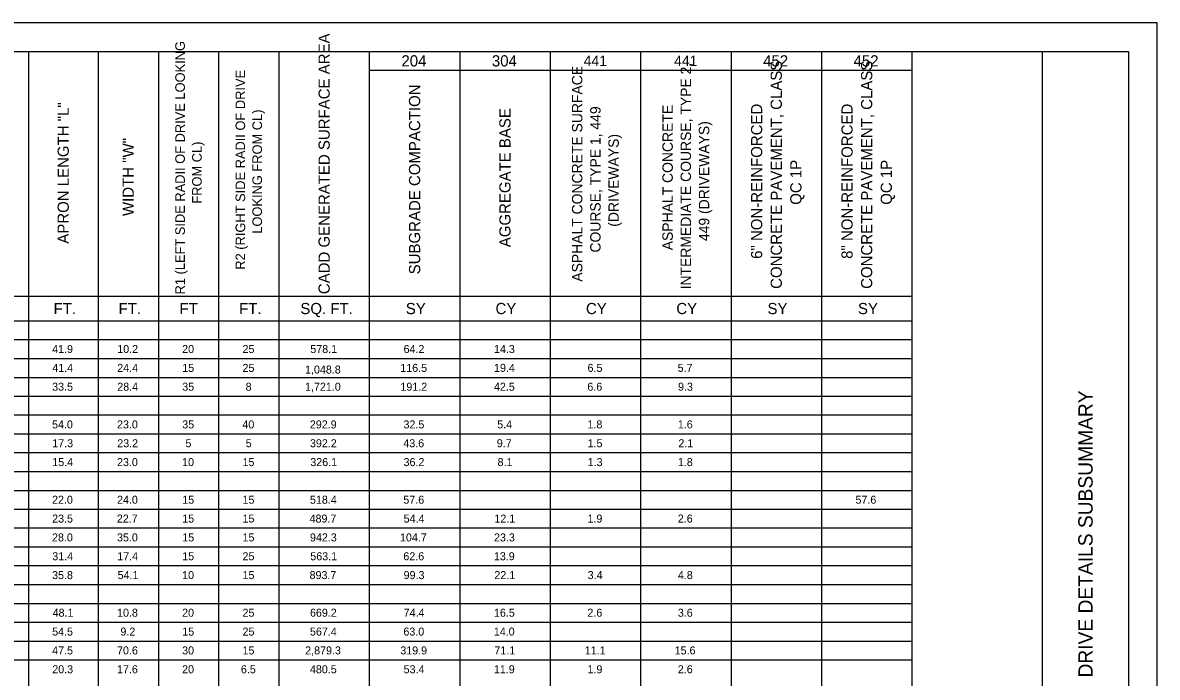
# Model space of a CAD drawing. Extents: x 0 to 34, y 0 to 22.
# Drawn here: x 14.25 to 34, y 10.61 to 22 of the extents above; entities that cross this region are included whole.
import ezdxf

# ---------------------------------------------------------------- set-up
doc = ezdxf.new("R2010")
doc.units = 0
for name, color, linetype in [('SH_Border', 7, 'Continuous'), ('SH_Cut_Line', 7, 'Continuous'), ('SH_Data', 7, 'Continuous'), ('SH_Text', 7, 'Continuous')]:
    doc.layers.add(name, color=color, linetype=linetype)

msp = doc.modelspace()

# ---------------------------------------------------------------- linework, layer by layer
at = {"layer": 'SH_Border'}
msp.add_line((32, 0.5), (32, 21.5), dxfattribs=at)
msp.add_lwpolyline([(1.5, 21.5), (33.5, 21.5), (33.5, 0.5), (1.5, 0.5)], close=True, dxfattribs=at)
at = {"layer": 'SH_Cut_Line'}
msp.add_lwpolyline([(0, 0), (34, 0), (34, 22), (0, 22)], close=True, dxfattribs=at)
at = {"layer": 'SH_Data'}
for p, q in [((1.5, 21.499), (29.729, 21.499)), ((14.352, 21.499), (14.352, 0.5)), ((15.565, 21.499), (15.565, 1.729)), ((16.614, 21.499), (16.614, 1.729)), ((17.663, 21.499), (17.663, 1.729)), ((18.713, 21.499), (18.713, 1.729)), ((20.286, 21.499), (20.286, 0.5)), ((21.86, 21.499), (21.86, 0.5)), ((23.434, 21.499), (23.434, 0.5)), ((25.008, 21.499), (25.008, 0.5)), ((26.581, 21.499), (26.581, 0.5)), ((28.155, 21.499), (28.155, 0.5)), ((29.729, 21.499), (29.729, 0.5)), ((20.286, 21.172), (29.729, 21.172)), ((13.303, 17.237), (29.729, 17.237)), ((1.5, 16.811), (29.729, 16.811)), ((1.5, 16.483), (29.729, 16.483)), ((1.5, 16.155), (29.729, 16.155)), ((1.5, 15.827), (29.729, 15.827)), ((1.5, 15.5), (29.729, 15.5)), ((1.5, 15.172), (29.729, 15.172)), ((1.5, 14.844), (29.729, 14.844)), ((1.5, 14.516), (29.729, 14.516)), ((1.5, 14.188), (29.729, 14.188)), ((1.5, 13.86), (29.729, 13.86)), ((1.5, 13.532), (29.729, 13.532)), ((1.5, 13.205), (29.729, 13.205)), ((1.5, 12.877), (29.729, 12.877)), ((1.5, 12.549), (29.729, 12.549)), ((1.5, 12.221), (29.729, 12.221)), ((1.5, 11.893), (29.729, 11.893)), ((1.5, 11.565), (29.729, 11.565)), ((1.5, 11.237), (29.729, 11.237)), ((1.5, 10.91), (29.729, 10.91))]:
    msp.add_line(p, q, dxfattribs=at)

# ---------------------------------------------------------------- texts
msp.add_text('DRIVE DETAILS SUBSUMMARY', height=0.25, rotation=90, dxfattribs=at).set_placement((32.875, 10.602))
at = {"layer": 'SH_Text'}
for s, height, p in [('CADD GENERATED SURFACE AREA', 0.19508, (19.597, 17.275)), ('R1 (LEFT SIDE RADII OF DRIVE LOOKING ', 0.16721, (17.076, 17.27)), ('CONCRETE PAVEMENT, CLASS ', 0.19508, (27.466, 17.367)), ('CONCRETE PAVEMENT, CLASS ', 0.19508, (29.039, 17.367)), ('R2 (RIGHT SIDE RADII OF DRIVE ', 0.16721, (18.125, 17.7)), ('ASPHALT CONCRETE SURFACE ', 0.18114, (23.994, 17.492)), ('INTERMEDIATE COURSE, TYPE 2, ', 0.18114, (25.885, 17.358)), ('SUBGRADE COMPACTION', 0.19508, (21.171, 17.62)), ('APRON LENGTH "L"', 0.19508, (15.056, 18.153)), ('ASPHALT CONCRETE ', 0.18114, (25.568, 18.039)), ('6" NON-REINFORCED ', 0.19508, (27.124, 17.889)), ('8" NON-REINFORCED ', 0.19508, (28.698, 17.889)), ('LOOKING FROM CL)', 0.16721, (18.418, 18.327)), ('AGGREGATE BASE', 0.19508, (22.744, 18.092)), ('COURSE, TYPE 1, 449 ', 0.18114, (24.311, 17.999)), ('449 (DRIVEWAYS)', 0.18114, (26.202, 18.199)), ('WIDTH "W"', 0.1951, (16.187, 18.634)), ('(DRIVEWAYS)', 0.18114, (24.628, 18.448)), ('FROM CL)', 0.1672, (17.369, 18.85)), ('QC 1P', 0.1951, (27.807, 18.83)), ('QC 1P', 0.1951, (29.381, 18.83))]:
    msp.add_text(s, height=height, rotation=90, dxfattribs=at).set_placement(p)
for s, height, p in [('204', 0.1951, (20.845, 21.238)), ('304', 0.1951, (22.419, 21.238)), ('441', 0.1811, (24.017, 21.245)), ('441', 0.1811, (25.591, 21.245)), ('452', 0.1951, (27.14, 21.238)), ('452', 0.1951, (28.713, 21.238)), ('FT.', 0.1951, (14.791, 16.927)), ('FT.', 0.1951, (15.922, 16.927)), ('FT', 0.1951, (16.983, 16.927)), ('FT.', 0.1951, (18.02, 16.927)), ('SQ. FT.', 0.1951, (19.086, 16.927)), ('SY', 0.1951, (20.921, 16.927)), ('CY', 0.1951, (22.482, 16.927)), ('CY', 0.1951, (24.056, 16.927)), ('CY', 0.1951, (25.629, 16.927)), ('SY', 0.1951, (27.216, 16.927)), ('SY', 0.1951, (28.79, 16.927)), ('41.9', 0.1393, (14.766, 16.25)), ('10.2', 0.1393, (15.899, 16.25)), ('20', 0.1393, (17.028, 16.25)), ('25', 0.1393, (18.079, 16.25)), ('578.1', 0.1393, (19.259, 16.25)), ('64.2', 0.1393, (20.882, 16.25)), ('14.3', 0.1393, (22.456, 16.25)), ('41.4', 0.1393, (14.768, 15.922)), ('24.4', 0.1393, (15.899, 15.922)), ('15', 0.1393, (17.03, 15.922)), ('25', 0.1393, (18.079, 15.922)), ('1,048.8', 0.1393, (19.167, 15.893)), ('116.5', 0.1393, (20.825, 15.922)), ('19.4', 0.1393, (22.456, 15.922)), ('6.5', 0.1393, (24.084, 15.922)), ('5.7', 0.1393, (25.652, 15.922)), ('33.5', 0.1393, (14.766, 15.594)), ('28.4', 0.1393, (15.899, 15.594)), ('35', 0.1393, (17.03, 15.594)), ('8', 0.139, (18.133, 15.594)), ('1,721.0', 0.1393, (19.167, 15.594)), ('191.2', 0.1393, (20.827, 15.594)), ('42.5', 0.1393, (22.455, 15.594)), ('6.6', 0.1393, (24.081, 15.594)), ('9.3', 0.1393, (25.659, 15.594)), ('54.0', 0.1393, (14.764, 14.938)), ('23.0', 0.1393, (15.895, 14.938)), ('35', 0.1393, (17.03, 14.938)), ('40', 0.1393, (18.077, 14.938)), ('292.9', 0.1393, (19.251, 14.938)), ('32.5', 0.1393, (20.881, 14.938)), ('5.4', 0.1393, (22.512, 14.938)), ('1.8', 0.1393, (24.083, 14.938)), ('1.6', 0.1393, (25.655, 14.938)), ('17.3', 0.1393, (14.768, 14.61)), ('23.2', 0.1393, (15.899, 14.61)), ('5', 0.139, (17.086, 14.61)), ('5', 0.139, (18.135, 14.61)), ('392.2', 0.1393, (19.253, 14.61)), ('43.6', 0.1393, (20.878, 14.61)), ('9.7', 0.1393, (22.505, 14.61)), ('1.5', 0.1393, (24.084, 14.61)), ('2.1', 0.1393, (25.665, 14.61)), ('15.4', 0.1393, (14.768, 14.282)), ('23.0', 0.1393, (15.895, 14.282)), ('10', 0.1393, (17.028, 14.282)), ('15', 0.1393, (18.079, 14.282)), ('326.1', 0.1393, (19.259, 14.282)), ('36.2', 0.1393, (20.882, 14.282)), ('8.1', 0.1393, (22.518, 14.282)), ('1.3', 0.1393, (24.086, 14.282)), ('1.8', 0.1393, (25.656, 14.282)), ('22.0', 0.1393, (14.764, 13.627)), ('24.0', 0.1393, (15.895, 13.627)), ('15', 0.1393, (17.03, 13.627)), ('15', 0.1393, (18.079, 13.627)), ('518.4', 0.1393, (19.253, 13.627)), ('57.6', 0.1393, (20.878, 13.627)), ('57.6', 0.1393, (28.747, 13.627)), ('23.5', 0.1393, (14.766, 13.299)), ('22.7', 0.1393, (15.892, 13.299)), ('15', 0.1393, (17.03, 13.299)), ('15', 0.1393, (18.079, 13.299)), ('489.7', 0.1393, (19.246, 13.299)), ('54.4', 0.1393, (20.883, 13.299)), ('12.1', 0.1393, (22.462, 13.299)), ('1.9', 0.1393, (24.083, 13.299)), ('2.6', 0.1393, (25.655, 13.299)), ('28.0', 0.1393, (14.764, 12.971)), ('35.0', 0.1393, (15.895, 12.971)), ('15', 0.1393, (17.03, 12.971)), ('15', 0.1393, (18.079, 12.971)), ('942.3', 0.1393, (19.253, 12.971)), ('104.7', 0.1393, (20.82, 12.971)), ('23.3', 0.1393, (22.456, 12.971)), ('31.4', 0.1393, (14.768, 12.643)), ('17.4', 0.1393, (15.899, 12.643)), ('15', 0.1393, (17.03, 12.643)), ('25', 0.1393, (18.079, 12.643)), ('563.1', 0.1393, (19.259, 12.643)), ('62.6', 0.1393, (20.878, 12.643)), ('13.9', 0.1393, (22.454, 12.643)), ('35.8', 0.1393, (14.765, 12.315)), ('54.1', 0.1393, (15.905, 12.315)), ('10', 0.1393, (17.028, 12.315)), ('15', 0.1393, (18.079, 12.315)), ('893.7', 0.1393, (19.246, 12.315)), ('99.3', 0.1393, (20.883, 12.315)), ('22.1', 0.1393, (22.462, 12.315)), ('3.4', 0.1393, (24.086, 12.315)), ('4.8', 0.1393, (25.656, 12.315)), ('48.1', 0.1393, (14.774, 11.66)), ('10.8', 0.1393, (15.896, 11.66)), ('20', 0.1393, (17.028, 11.66)), ('25', 0.1393, (18.079, 11.66)), ('669.2', 0.1393, (19.253, 11.66)), ('74.4', 0.1393, (20.883, 11.66)), ('16.5', 0.1393, (22.455, 11.66)), ('2.6', 0.1393, (24.081, 11.66)), ('3.6', 0.1393, (25.655, 11.66)), ('54.5', 0.1393, (14.766, 11.332)), ('9.2', 0.1393, (15.954, 11.332)), ('15', 0.1393, (17.03, 11.332)), ('25', 0.1393, (18.079, 11.332)), ('567.4', 0.1393, (19.253, 11.332)), ('63.0', 0.1393, (20.879, 11.332)), ('14.0', 0.1393, (22.453, 11.332)), ('47.5', 0.1393, (14.766, 11.004)), ('70.6', 0.1393, (15.895, 11.004)), ('30', 0.1393, (17.028, 11.004)), ('15', 0.1393, (18.079, 11.004)), ('2,879.3', 0.1393, (19.17, 11.004)), ('319.9', 0.1393, (20.825, 11.004)), ('71.1', 0.1393, (22.462, 11.004)), ('11.1', 0.1393, (24.036, 11.004)), ('15.6', 0.1393, (25.6, 11.004)), ('20.3', 0.1393, (14.768, 10.676)), ('17.6', 0.1393, (15.895, 10.676)), ('20', 0.1393, (17.028, 10.676)), ('6.5', 0.1393, (18.051, 10.676)), ('480.5', 0.1393, (19.252, 10.676)), ('53.4', 0.1393, (20.883, 10.676)), ('11.9', 0.1393, (22.454, 10.676)), ('1.9', 0.1393, (24.083, 10.676)), ('2.6', 0.1393, (25.655, 10.676))]:
    msp.add_text(s, height=height, dxfattribs=at).set_placement(p)

doc.saveas('drawing.dxf')
